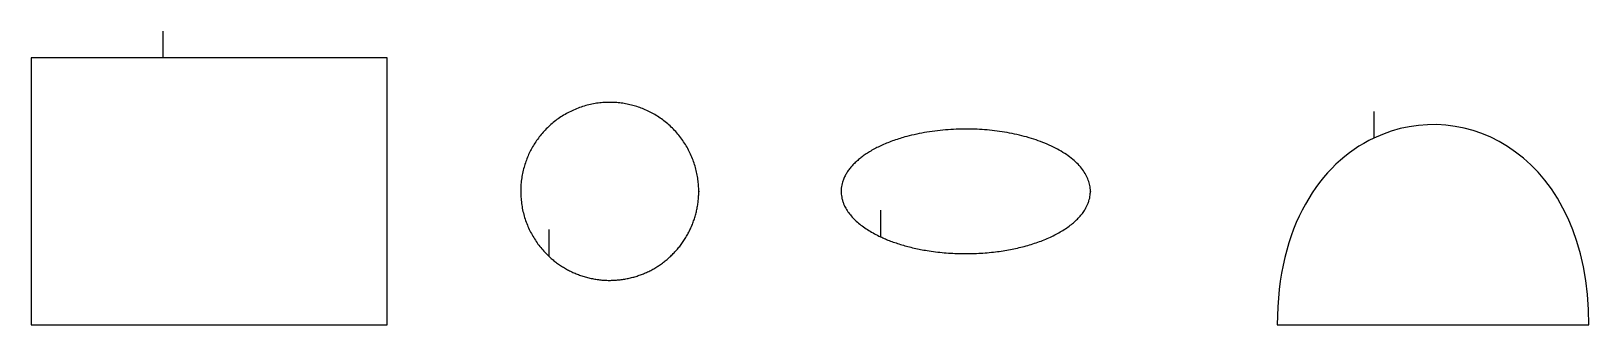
# Model space of a CAD drawing. Header units: millimetres. Extents: x 10 to 185, y 50 to 83.
import ezdxf

# ---------------------------------------------------------------- set-up
doc = ezdxf.new("R2010")
doc.units = ezdxf.units.MM
doc.layers.add('CUT', color=7, linetype='CONTINUOUS', true_color=0x000000)
doc.layers.add('LEADIN', color=1, linetype='CONTINUOUS', true_color=0xff0000)

msp = doc.modelspace()

# ---------------------------------------------------------------- linework, layer by layer
at = {"layer": 'CUT'}
for points, knots in [([(24.8, 80), (33.2, 80), (41.6, 80), (50, 80), (50, 70), (50, 60), (50, 50), (36.666667, 50), (23.333333, 50), (10, 50), (10, 60), (10, 70), (10, 80), (14.933333, 80), (19.866667, 80), (24.8, 80)], [0, 0, 0, 0, 1, 1, 1, 2, 2, 2, 3, 3, 3, 4, 4, 4, 5, 5, 5, 5]), ([(160.82879, 70.979), (171.1085, 75.893), (185, 68.9), (185, 50), (173.333333, 50), (161.666667, 50), (150, 50), (150, 61.1), (154.7915, 68.093), (160.82879, 70.979)], [0, 0, 0, 0, 1, 1, 1, 2, 2, 2, 3, 3, 3, 3])]:
    msp.add_open_spline(points, degree=3, knots=knots, dxfattribs=at)
for points in [[(68.154529, 57.710314), (64.691457, 60.962355), (63.948292, 65.654513), (66.236933, 69.817537), (68.525575, 73.98056), (72.885503, 75.867269), (77.486899, 74.685832), (82.088295, 73.504394), (85, 69.750647), (85, 65), (85, 65), (85, 65), (85, 65), (85, 60.889955), (82.743492, 57.454749), (78.971479, 55.822454), (75.199466, 54.190158), (71.150623, 54.896794), (68.154529, 57.710314)], [(105.416341, 59.89722), (100.568039, 62.173649), (99.527608, 65.458159), (102.731706, 68.372276), (105.935805, 71.286392), (112.039704, 72.607089), (118.481658, 71.780082), (124.923613, 70.953076), (129, 68.325453), (129, 65), (129, 65), (129, 65), (129, 65), (129, 62.122969), (125.840888, 59.718325), (120.56007, 58.575718), (115.279253, 57.433111), (109.610872, 57.927756), (105.416341, 59.89722)]]:
    msp.add_rational_spline(points, [1, 0.860103341584, 0.860103341584, 1, 0.860103341584, 0.860103341584, 1, 0.860103341584, 0.860103341584, 1, 1, 1, 1, 0.890538240912, 0.890538240912, 1, 0.890538240912, 0.890538240912, 1], degree=3, knots=[0, 0, 0, 0, 1, 1, 1, 2, 2, 2, 3, 3, 3, 4, 4, 4, 5, 5, 5, 6, 6, 6, 6], dxfattribs=at)
at = {"layer": 'LEADIN'}
for p, q in [((24.8, 83), (24.8, 80)), ((160.82879, 73.979), (160.82879, 70.979)), ((105.416341, 62.89722), (105.416341, 59.89722)), ((68.154529, 60.710314), (68.154529, 57.710314))]:
    msp.add_line(p, q, dxfattribs=at)

doc.saveas('drawing.dxf')
